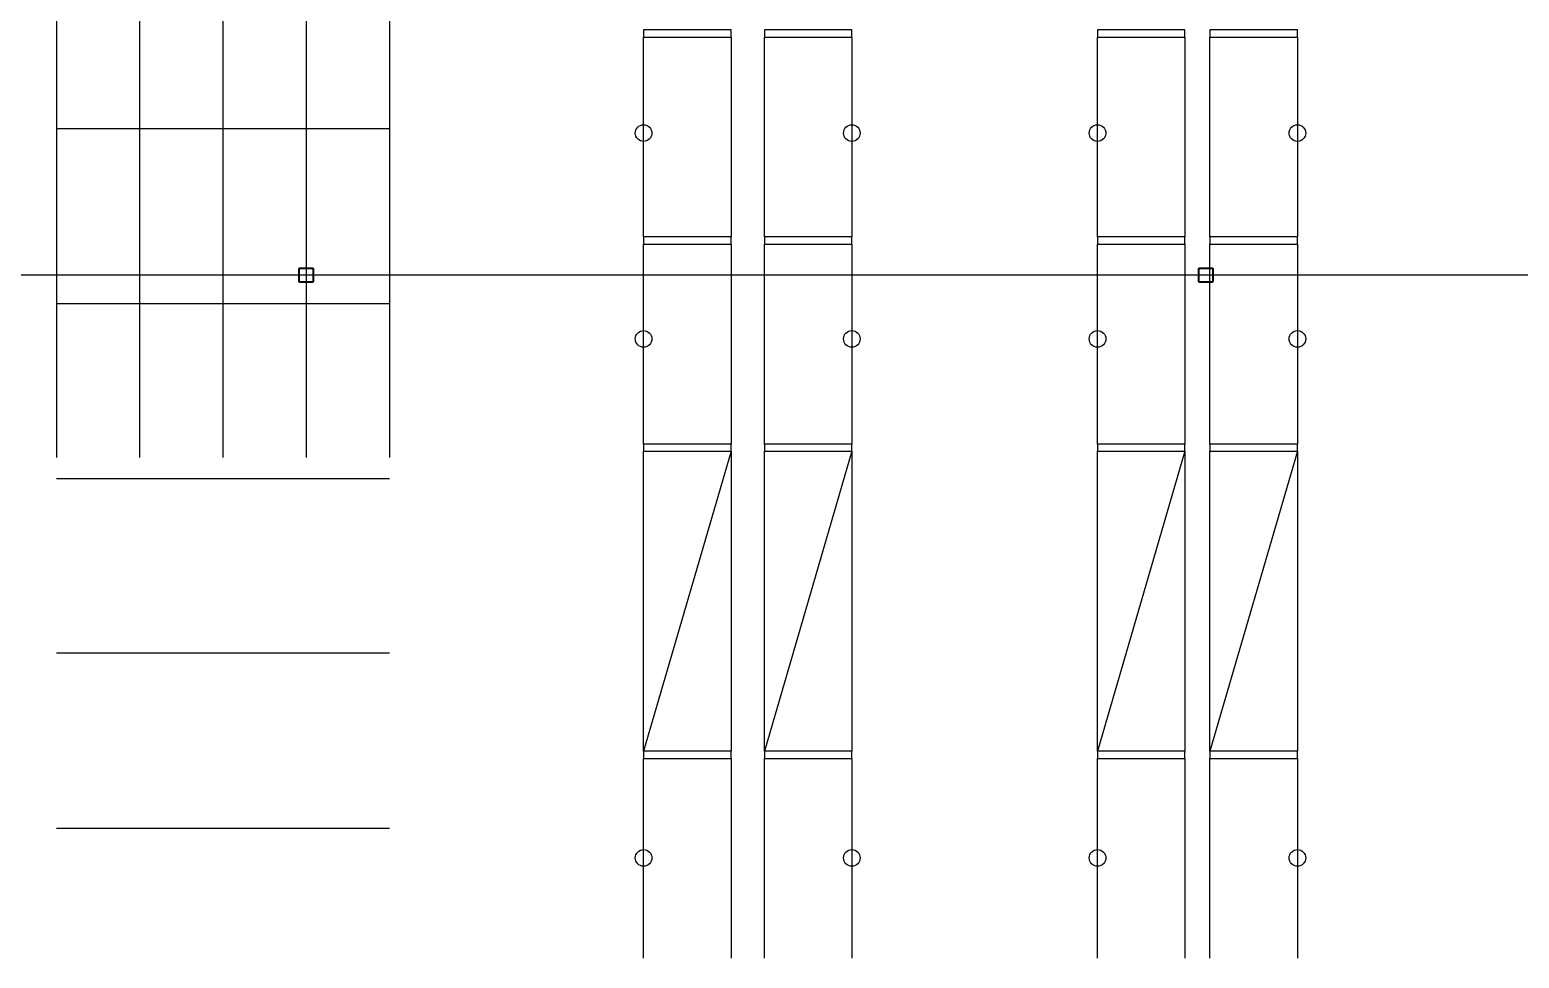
# Model space of a CAD drawing. Header units: millimetres. Extents: x 626570 to 643256, y 6233 to 11343.
# Drawn here: x 629987 to 630702, y 9118 to 9564 of the extents above; entities that cross this region are included whole.
import ezdxf

# ---------------------------------------------------------------- set-up
doc = ezdxf.new("R2010")
doc.units = ezdxf.units.MM
doc.header["$LTSCALE"] = 4000
doc.header["$MEASUREMENT"] = 0
for name, pattern in [('DASHDOT', [1, 0.5, -0.25, 0, -0.25]), ('HIDDEN', [0.375, 0.25, -0.125]), ('HIDDEN2', [0.1875, 0.125, -0.0625])]:
    doc.linetypes.add(name, pattern=pattern)
for name, color, linetype in [('17', 170, 'CONTINUOUS'), ('BEAMS', 170, 'CONTINUOUS'), ('FRAMES', 170, 'CONTINUOUS'), ('LIGHTS', 50, 'CONTINUOUS'), ('MASTERFOUNDATION_1', 4, 'DASHDOT'), ('MASTERFOUNDATION_25', 7, 'CONTINUOUS'), ('STRIPING', 4, 'CONTINUOUS')]:
    doc.layers.add(name, color=color, linetype=linetype)

msp = doc.modelspace()

# ---------------------------------------------------------------- linework, layer by layer
at = {"layer": '17', "linetype": 'HIDDEN'}
for p, q in [((630323.82, 9361.97), (630281.82, 9217.97)), ((630381.82, 9361.97), (630339.82, 9217.97)), ((630541.82, 9361.97), (630499.82, 9217.97)), ((630595.82, 9361.97), (630553.82, 9217.97))]:
    msp.add_line(p, q, dxfattribs=at)
at = {"layer": 'BEAMS', "linetype": 'Continuous'}
for p, q in [((630281.82, 9464.97), (630281.82, 9560.97)), ((630323.82, 9560.97), (630323.82, 9464.97)), ((630339.82, 9464.97), (630339.82, 9560.97)), ((630381.82, 9560.97), (630381.82, 9464.97)), ((630499.82, 9464.97), (630499.82, 9560.97)), ((630541.82, 9560.97), (630541.82, 9464.97)), ((630553.82, 9464.97), (630553.82, 9560.97)), ((630595.82, 9560.97), (630595.82, 9464.97)), ((630281.82, 9365.47), (630281.82, 9461.47)), ((630323.82, 9461.47), (630323.82, 9365.47)), ((630339.82, 9365.47), (630339.82, 9461.47)), ((630381.82, 9461.47), (630381.82, 9365.47)), ((630499.82, 9365.47), (630499.82, 9461.47)), ((630541.82, 9461.47), (630541.82, 9365.47)), ((630553.82, 9365.47), (630553.82, 9461.47)), ((630595.82, 9461.47), (630595.82, 9365.47)), ((630281.82, 9217.97), (630281.82, 9361.97)), ((630323.82, 9361.97), (630323.82, 9217.97)), ((630339.82, 9217.97), (630339.82, 9361.97)), ((630381.82, 9361.97), (630381.82, 9217.97)), ((630499.82, 9217.97), (630499.82, 9361.97)), ((630541.82, 9361.97), (630541.82, 9217.97)), ((630553.82, 9217.97), (630553.82, 9361.97)), ((630595.82, 9361.97), (630595.82, 9217.97)), ((630281.82, 9118.47), (630281.82, 9214.47)), ((630323.82, 9214.47), (630323.82, 9118.47)), ((630339.82, 9118.47), (630339.82, 9214.47)), ((630381.82, 9214.47), (630381.82, 9118.47)), ((630499.82, 9118.47), (630499.82, 9214.47)), ((630541.82, 9214.47), (630541.82, 9118.47)), ((630553.82, 9118.47), (630553.82, 9214.47)), ((630595.82, 9214.47), (630595.82, 9118.47))]:
    msp.add_line(p, q, dxfattribs=at)
at = {"layer": 'FRAMES', "linetype": 'Continuous', "flags": 128}
for points in [[(630281.82, 9560.97), (630323.82, 9560.97), (630323.82, 9564.47), (630281.82, 9564.47), (630281.82, 9560.97)], [(630339.82, 9560.97), (630381.82, 9560.97), (630381.82, 9564.47), (630339.82, 9564.47), (630339.82, 9560.97)], [(630499.82, 9560.97), (630541.82, 9560.97), (630541.82, 9564.47), (630499.82, 9564.47), (630499.82, 9560.97)], [(630553.82, 9560.97), (630595.82, 9560.97), (630595.82, 9564.47), (630553.82, 9564.47), (630553.82, 9560.97)], [(630281.82, 9461.47), (630323.82, 9461.47), (630323.82, 9464.97), (630281.82, 9464.97), (630281.82, 9461.47)], [(630339.82, 9461.47), (630381.82, 9461.47), (630381.82, 9464.97), (630339.82, 9464.97), (630339.82, 9461.47)], [(630499.82, 9461.47), (630541.82, 9461.47), (630541.82, 9464.97), (630499.82, 9464.97), (630499.82, 9461.47)], [(630553.82, 9461.47), (630595.82, 9461.47), (630595.82, 9464.97), (630553.82, 9464.97), (630553.82, 9461.47)], [(630281.82, 9361.97), (630323.82, 9361.97), (630323.82, 9365.47), (630281.82, 9365.47), (630281.82, 9361.97)], [(630281.82, 9361.97), (630323.82, 9361.97), (630323.82, 9365.47), (630281.82, 9365.47), (630281.82, 9361.97)], [(630339.82, 9361.97), (630381.82, 9361.97), (630381.82, 9365.47), (630339.82, 9365.47), (630339.82, 9361.97)], [(630339.82, 9361.97), (630381.82, 9361.97), (630381.82, 9365.47), (630339.82, 9365.47), (630339.82, 9361.97)], [(630499.82, 9361.97), (630541.82, 9361.97), (630541.82, 9365.47), (630499.82, 9365.47), (630499.82, 9361.97)], [(630499.82, 9361.97), (630541.82, 9361.97), (630541.82, 9365.47), (630499.82, 9365.47), (630499.82, 9361.97)], [(630553.82, 9361.97), (630595.82, 9361.97), (630595.82, 9365.47), (630553.82, 9365.47), (630553.82, 9361.97)], [(630553.82, 9361.97), (630595.82, 9361.97), (630595.82, 9365.47), (630553.82, 9365.47), (630553.82, 9361.97)], [(630281.82, 9214.47), (630323.82, 9214.47), (630323.82, 9217.97), (630281.82, 9217.97), (630281.82, 9214.47)], [(630339.82, 9214.47), (630381.82, 9214.47), (630381.82, 9217.97), (630339.82, 9217.97), (630339.82, 9214.47)], [(630499.82, 9214.47), (630541.82, 9214.47), (630541.82, 9217.97), (630499.82, 9217.97), (630499.82, 9214.47)], [(630553.82, 9214.47), (630595.82, 9214.47), (630595.82, 9217.97), (630553.82, 9217.97), (630553.82, 9214.47)]]:
    msp.add_lwpolyline(points, close=True, dxfattribs=at)
at = {"layer": 'LIGHTS'}
for centre in [(630281.82, 9514.85), (630381.82, 9514.85), (630499.82, 9514.85), (630595.82, 9514.85), (630281.82, 9415.98), (630381.82, 9415.98), (630499.82, 9415.98), (630595.82, 9415.98), (630281.82, 9166.66), (630381.82, 9166.66), (630499.82, 9166.66), (630595.82, 9166.66)]:
    msp.add_circle(centre, 3.99, dxfattribs=at)
at = {"layer": 'MASTERFOUNDATION_1', "linetype": 'DASHDOT'}
for p, q in [((630119.81, 6627.53), (630119.81, 11123.23)), ((630551.82, 6627.53), (630551.82, 11123.23)), ((643023.86, 9446.61), (626796.64, 9446.61))]:
    msp.add_line(p, q, dxfattribs=at)
at = {"layer": 'MASTERFOUNDATION_25', "linetype": 'Continuous', "flags": 128}
for points in [[(630116.88, 9450.11), (630122.64, 9450.11), (630122.66, 9450.11), (630122.68, 9450.11), (630122.7, 9450.1), (630122.73, 9450.1), (630122.75, 9450.1), (630122.77, 9450.09), (630122.79, 9450.09), (630122.81, 9450.08), (630122.83, 9450.08), (630122.85, 9450.07), (630122.87, 9450.06), (630122.89, 9450.05), (630122.91, 9450.05), (630122.93, 9450.04), (630122.95, 9450.02), (630122.97, 9450.01), (630122.99, 9450), (630123.01, 9449.99), (630123.02, 9449.98), (630123.04, 9449.96), (630123.06, 9449.95), (630123.07, 9449.93), (630123.09, 9449.92), (630123.1, 9449.9), (630123.12, 9449.89), (630123.13, 9449.87), (630123.14, 9449.85), (630123.16, 9449.83), (630123.17, 9449.82), (630123.18, 9449.8), (630123.19, 9449.78), (630123.2, 9449.76), (630123.21, 9449.74), (630123.22, 9449.72), (630123.22, 9449.7), (630123.23, 9449.68), (630123.24, 9449.66), (630123.24, 9449.64), (630123.25, 9449.62), (630123.25, 9449.59), (630123.26, 9449.57), (630123.26, 9449.55), (630123.26, 9449.53), (630123.26, 9449.51), (630123.26, 9449.49), (630123.26, 9443.73), (630123.26, 9443.71), (630123.26, 9443.69), (630123.26, 9443.66), (630123.26, 9443.64), (630123.25, 9443.62), (630123.25, 9443.6), (630123.24, 9443.58), (630123.24, 9443.56), (630123.23, 9443.54), (630123.22, 9443.52), (630123.22, 9443.5), (630123.21, 9443.48), (630123.2, 9443.46), (630123.19, 9443.44), (630123.18, 9443.42), (630123.17, 9443.4), (630123.16, 9443.38), (630123.14, 9443.36), (630123.13, 9443.35), (630123.12, 9443.33), (630123.1, 9443.31), (630123.09, 9443.3), (630123.07, 9443.28), (630123.06, 9443.27), (630123.04, 9443.25), (630123.02, 9443.24), (630123.01, 9443.23), (630122.99, 9443.21), (630122.97, 9443.2), (630122.95, 9443.19), (630122.93, 9443.18), (630122.91, 9443.17), (630122.89, 9443.16), (630122.87, 9443.15), (630122.85, 9443.15), (630122.83, 9443.14), (630122.81, 9443.13), (630122.79, 9443.13), (630122.77, 9443.12), (630122.75, 9443.12), (630122.73, 9443.11), (630122.7, 9443.11), (630122.68, 9443.11), (630122.66, 9443.11), (630122.64, 9443.11), (630116.88, 9443.11), (630116.86, 9443.11), (630116.84, 9443.11), (630116.82, 9443.11), (630116.8, 9443.11), (630116.78, 9443.12), (630116.75, 9443.12), (630116.73, 9443.13), (630116.71, 9443.13), (630116.69, 9443.14), (630116.67, 9443.15), (630116.65, 9443.15), (630116.63, 9443.16), (630116.61, 9443.17), (630116.59, 9443.18), (630116.57, 9443.19), (630116.55, 9443.2), (630116.54, 9443.21), (630116.52, 9443.23), (630116.5, 9443.24), (630116.48, 9443.25), (630116.47, 9443.27), (630116.45, 9443.28), (630116.44, 9443.3), (630116.42, 9443.31), (630116.41, 9443.33), (630116.39, 9443.35), (630116.38, 9443.36), (630116.37, 9443.38), (630116.36, 9443.4), (630116.34, 9443.42), (630116.33, 9443.44), (630116.32, 9443.46), (630116.32, 9443.48), (630116.31, 9443.5), (630116.3, 9443.52), (630116.29, 9443.54), (630116.29, 9443.56), (630116.28, 9443.58), (630116.28, 9443.6), (630116.27, 9443.62), (630116.27, 9443.64), (630116.26, 9443.66), (630116.26, 9443.69), (630116.26, 9443.71), (630116.26, 9443.73), (630116.26, 9449.49), (630116.26, 9449.51), (630116.26, 9449.53), (630116.26, 9449.55), (630116.27, 9449.57), (630116.27, 9449.59), (630116.28, 9449.62), (630116.28, 9449.64), (630116.29, 9449.66), (630116.29, 9449.68), (630116.3, 9449.7), (630116.31, 9449.72), (630116.32, 9449.74), (630116.32, 9449.76), (630116.33, 9449.78), (630116.34, 9449.8), (630116.36, 9449.82), (630116.37, 9449.83), (630116.38, 9449.85), (630116.39, 9449.87), (630116.41, 9449.89), (630116.42, 9449.9), (630116.44, 9449.92), (630116.45, 9449.93), (630116.47, 9449.95), (630116.48, 9449.96), (630116.5, 9449.98), (630116.52, 9449.99), (630116.54, 9450), (630116.55, 9450.01), (630116.57, 9450.02), (630116.59, 9450.04), (630116.61, 9450.05), (630116.63, 9450.05), (630116.65, 9450.06), (630116.67, 9450.07), (630116.69, 9450.08), (630116.71, 9450.08), (630116.73, 9450.09), (630116.75, 9450.09), (630116.78, 9450.1), (630116.8, 9450.1), (630116.82, 9450.1), (630116.84, 9450.11), (630116.86, 9450.11), (630116.88, 9450.11)], [(630116.93, 9450.11), (630122.69, 9450.11), (630122.71, 9450.11), (630122.73, 9450.11), (630122.75, 9450.1), (630122.77, 9450.1), (630122.79, 9450.1), (630122.82, 9450.09), (630122.84, 9450.09), (630122.86, 9450.08), (630122.88, 9450.08), (630122.9, 9450.07), (630122.92, 9450.06), (630122.94, 9450.05), (630122.96, 9450.05), (630122.98, 9450.04), (630123, 9450.02), (630123.02, 9450.01), (630123.03, 9450), (630123.05, 9449.99), (630123.07, 9449.98), (630123.09, 9449.96), (630123.1, 9449.95), (630123.12, 9449.93), (630123.13, 9449.92), (630123.15, 9449.9), (630123.16, 9449.89), (630123.18, 9449.87), (630123.19, 9449.85), (630123.2, 9449.83), (630123.21, 9449.82), (630123.22, 9449.8), (630123.23, 9449.78), (630123.24, 9449.76), (630123.25, 9449.74), (630123.26, 9449.72), (630123.27, 9449.7), (630123.28, 9449.68), (630123.28, 9449.66), (630123.29, 9449.64), (630123.29, 9449.62), (630123.3, 9449.59), (630123.3, 9449.57), (630123.3, 9449.55), (630123.31, 9449.53), (630123.31, 9449.51), (630123.31, 9449.49), (630123.31, 9443.73), (630123.31, 9443.71), (630123.31, 9443.69), (630123.3, 9443.66), (630123.3, 9443.64), (630123.3, 9443.62), (630123.29, 9443.6), (630123.29, 9443.58), (630123.28, 9443.56), (630123.28, 9443.54), (630123.27, 9443.52), (630123.26, 9443.5), (630123.25, 9443.48), (630123.24, 9443.46), (630123.23, 9443.44), (630123.22, 9443.42), (630123.21, 9443.4), (630123.2, 9443.38), (630123.19, 9443.36), (630123.18, 9443.35), (630123.16, 9443.33), (630123.15, 9443.31), (630123.13, 9443.3), (630123.12, 9443.28), (630123.1, 9443.27), (630123.09, 9443.25), (630123.07, 9443.24), (630123.05, 9443.23), (630123.03, 9443.21), (630123.02, 9443.2), (630123, 9443.19), (630122.98, 9443.18), (630122.96, 9443.17), (630122.94, 9443.16), (630122.92, 9443.15), (630122.9, 9443.15), (630122.88, 9443.14), (630122.86, 9443.13), (630122.84, 9443.13), (630122.82, 9443.12), (630122.79, 9443.12), (630122.77, 9443.11), (630122.75, 9443.11), (630122.73, 9443.11), (630122.71, 9443.11), (630122.69, 9443.11), (630116.93, 9443.11), (630116.91, 9443.11), (630116.89, 9443.11), (630116.86, 9443.11), (630116.84, 9443.11), (630116.82, 9443.12), (630116.8, 9443.12), (630116.78, 9443.13), (630116.76, 9443.13), (630116.74, 9443.14), (630116.72, 9443.15), (630116.7, 9443.15), (630116.68, 9443.16), (630116.66, 9443.17), (630116.64, 9443.18), (630116.62, 9443.19), (630116.6, 9443.2), (630116.58, 9443.21), (630116.56, 9443.23), (630116.55, 9443.24), (630116.53, 9443.25), (630116.51, 9443.27), (630116.5, 9443.28), (630116.48, 9443.3), (630116.47, 9443.31), (630116.45, 9443.33), (630116.44, 9443.35), (630116.43, 9443.36), (630116.41, 9443.38), (630116.4, 9443.4), (630116.39, 9443.42), (630116.38, 9443.44), (630116.37, 9443.46), (630116.36, 9443.48), (630116.35, 9443.5), (630116.35, 9443.52), (630116.34, 9443.54), (630116.33, 9443.56), (630116.33, 9443.58), (630116.32, 9443.6), (630116.32, 9443.62), (630116.31, 9443.64), (630116.31, 9443.66), (630116.31, 9443.69), (630116.31, 9443.71), (630116.31, 9443.73), (630116.31, 9449.49), (630116.31, 9449.51), (630116.31, 9449.53), (630116.31, 9449.55), (630116.31, 9449.57), (630116.32, 9449.59), (630116.32, 9449.62), (630116.33, 9449.64), (630116.33, 9449.66), (630116.34, 9449.68), (630116.35, 9449.7), (630116.35, 9449.72), (630116.36, 9449.74), (630116.37, 9449.76), (630116.38, 9449.78), (630116.39, 9449.8), (630116.4, 9449.82), (630116.41, 9449.83), (630116.43, 9449.85), (630116.44, 9449.87), (630116.45, 9449.89), (630116.47, 9449.9), (630116.48, 9449.92), (630116.5, 9449.93), (630116.51, 9449.95), (630116.53, 9449.96), (630116.55, 9449.98), (630116.56, 9449.99), (630116.58, 9450), (630116.6, 9450.01), (630116.62, 9450.02), (630116.64, 9450.04), (630116.66, 9450.05), (630116.68, 9450.05), (630116.7, 9450.06), (630116.72, 9450.07), (630116.74, 9450.08), (630116.76, 9450.08), (630116.78, 9450.09), (630116.8, 9450.09), (630116.82, 9450.1), (630116.84, 9450.1), (630116.86, 9450.1), (630116.89, 9450.11), (630116.91, 9450.11), (630116.93, 9450.11)], [(630116.88, 9449.8), (630122.64, 9449.8), (630122.65, 9449.8), (630122.66, 9449.79), (630122.67, 9449.79), (630122.68, 9449.79), (630122.69, 9449.79), (630122.7, 9449.79), (630122.71, 9449.79), (630122.72, 9449.78), (630122.74, 9449.78), (630122.75, 9449.78), (630122.76, 9449.77), (630122.77, 9449.77), (630122.78, 9449.76), (630122.78, 9449.76), (630122.79, 9449.75), (630122.8, 9449.75), (630122.81, 9449.74), (630122.82, 9449.74), (630122.83, 9449.73), (630122.84, 9449.72), (630122.85, 9449.72), (630122.85, 9449.71), (630122.86, 9449.7), (630122.87, 9449.69), (630122.88, 9449.69), (630122.88, 9449.68), (630122.89, 9449.67), (630122.9, 9449.66), (630122.9, 9449.65), (630122.91, 9449.64), (630122.91, 9449.63), (630122.92, 9449.62), (630122.92, 9449.61), (630122.93, 9449.6), (630122.93, 9449.59), (630122.93, 9449.58), (630122.94, 9449.57), (630122.94, 9449.56), (630122.94, 9449.55), (630122.94, 9449.54), (630122.95, 9449.53), (630122.95, 9449.52), (630122.95, 9449.51), (630122.95, 9449.5), (630122.95, 9449.49), (630122.95, 9443.73), (630122.95, 9443.72), (630122.95, 9443.71), (630122.95, 9443.7), (630122.95, 9443.69), (630122.94, 9443.68), (630122.94, 9443.67), (630122.94, 9443.66), (630122.94, 9443.64), (630122.93, 9443.63), (630122.93, 9443.62), (630122.93, 9443.61), (630122.92, 9443.6), (630122.92, 9443.59), (630122.91, 9443.58), (630122.91, 9443.58), (630122.9, 9443.57), (630122.9, 9443.56), (630122.89, 9443.55), (630122.88, 9443.54), (630122.88, 9443.53), (630122.87, 9443.52), (630122.86, 9443.52), (630122.85, 9443.51), (630122.85, 9443.5), (630122.84, 9443.49), (630122.83, 9443.49), (630122.82, 9443.48), (630122.81, 9443.47), (630122.8, 9443.47), (630122.79, 9443.46), (630122.78, 9443.46), (630122.78, 9443.45), (630122.77, 9443.45), (630122.76, 9443.44), (630122.75, 9443.44), (630122.74, 9443.44), (630122.72, 9443.43), (630122.71, 9443.43), (630122.7, 9443.43), (630122.69, 9443.43), (630122.68, 9443.42), (630122.67, 9443.42), (630122.66, 9443.42), (630122.65, 9443.42), (630122.64, 9443.42), (630116.88, 9443.42), (630116.87, 9443.42), (630116.86, 9443.42), (630116.85, 9443.42), (630116.84, 9443.42), (630116.83, 9443.43), (630116.82, 9443.43), (630116.81, 9443.43), (630116.8, 9443.43), (630116.79, 9443.44), (630116.78, 9443.44), (630116.77, 9443.44), (630116.76, 9443.45), (630116.75, 9443.45), (630116.74, 9443.46), (630116.73, 9443.46), (630116.72, 9443.47), (630116.71, 9443.47), (630116.7, 9443.48), (630116.69, 9443.49), (630116.68, 9443.49), (630116.68, 9443.5), (630116.67, 9443.51), (630116.66, 9443.52), (630116.65, 9443.52), (630116.65, 9443.53), (630116.64, 9443.54), (630116.63, 9443.55), (630116.63, 9443.56), (630116.62, 9443.57), (630116.62, 9443.58), (630116.61, 9443.58), (630116.61, 9443.59), (630116.6, 9443.6), (630116.6, 9443.61), (630116.59, 9443.62), (630116.59, 9443.63), (630116.59, 9443.64), (630116.58, 9443.66), (630116.58, 9443.67), (630116.58, 9443.68), (630116.58, 9443.69), (630116.58, 9443.7), (630116.58, 9443.71), (630116.57, 9443.72), (630116.57, 9443.73), (630116.57, 9449.49), (630116.57, 9449.5), (630116.58, 9449.51), (630116.58, 9449.52), (630116.58, 9449.53), (630116.58, 9449.54), (630116.58, 9449.55), (630116.58, 9449.56), (630116.59, 9449.57), (630116.59, 9449.58), (630116.59, 9449.59), (630116.6, 9449.6), (630116.6, 9449.61), (630116.61, 9449.62), (630116.61, 9449.63), (630116.62, 9449.64), (630116.62, 9449.65), (630116.63, 9449.66), (630116.63, 9449.67), (630116.64, 9449.68), (630116.65, 9449.69), (630116.65, 9449.69), (630116.66, 9449.7), (630116.67, 9449.71), (630116.68, 9449.72), (630116.68, 9449.72), (630116.69, 9449.73), (630116.7, 9449.74), (630116.71, 9449.74), (630116.72, 9449.75), (630116.73, 9449.75), (630116.74, 9449.76), (630116.75, 9449.76), (630116.76, 9449.77), (630116.77, 9449.77), (630116.78, 9449.78), (630116.79, 9449.78), (630116.8, 9449.78), (630116.81, 9449.79), (630116.82, 9449.79), (630116.83, 9449.79), (630116.84, 9449.79), (630116.85, 9449.79), (630116.86, 9449.79), (630116.87, 9449.8), (630116.88, 9449.8)], [(630116.93, 9449.8), (630122.69, 9449.8), (630122.7, 9449.8), (630122.71, 9449.79), (630122.72, 9449.79), (630122.73, 9449.79), (630122.74, 9449.79), (630122.75, 9449.79), (630122.76, 9449.79), (630122.77, 9449.78), (630122.78, 9449.78), (630122.79, 9449.78), (630122.8, 9449.77), (630122.81, 9449.77), (630122.82, 9449.76), (630122.83, 9449.76), (630122.84, 9449.75), (630122.85, 9449.75), (630122.86, 9449.74), (630122.87, 9449.74), (630122.88, 9449.73), (630122.88, 9449.72), (630122.89, 9449.72), (630122.9, 9449.71), (630122.91, 9449.7), (630122.92, 9449.69), (630122.92, 9449.69), (630122.93, 9449.68), (630122.94, 9449.67), (630122.94, 9449.66), (630122.95, 9449.65), (630122.95, 9449.64), (630122.96, 9449.63), (630122.96, 9449.62), (630122.97, 9449.61), (630122.97, 9449.6), (630122.98, 9449.59), (630122.98, 9449.58), (630122.98, 9449.57), (630122.99, 9449.56), (630122.99, 9449.55), (630122.99, 9449.54), (630122.99, 9449.53), (630122.99, 9449.52), (630122.99, 9449.51), (630122.99, 9449.5), (630122.99, 9449.49), (630122.99, 9443.73), (630122.99, 9443.72), (630122.99, 9443.71), (630122.99, 9443.7), (630122.99, 9443.69), (630122.99, 9443.68), (630122.99, 9443.67), (630122.99, 9443.66), (630122.98, 9443.64), (630122.98, 9443.63), (630122.98, 9443.62), (630122.97, 9443.61), (630122.97, 9443.6), (630122.96, 9443.59), (630122.96, 9443.58), (630122.95, 9443.58), (630122.95, 9443.57), (630122.94, 9443.56), (630122.94, 9443.55), (630122.93, 9443.54), (630122.92, 9443.53), (630122.92, 9443.52), (630122.91, 9443.52), (630122.9, 9443.51), (630122.89, 9443.5), (630122.88, 9443.49), (630122.88, 9443.49), (630122.87, 9443.48), (630122.86, 9443.47), (630122.85, 9443.47), (630122.84, 9443.46), (630122.83, 9443.46), (630122.82, 9443.45), (630122.81, 9443.45), (630122.8, 9443.44), (630122.79, 9443.44), (630122.78, 9443.44), (630122.77, 9443.43), (630122.76, 9443.43), (630122.75, 9443.43), (630122.74, 9443.43), (630122.73, 9443.42), (630122.72, 9443.42), (630122.71, 9443.42), (630122.7, 9443.42), (630122.69, 9443.42), (630116.93, 9443.42), (630116.92, 9443.42), (630116.91, 9443.42), (630116.9, 9443.42), (630116.89, 9443.42), (630116.88, 9443.43), (630116.86, 9443.43), (630116.85, 9443.43), (630116.84, 9443.43), (630116.83, 9443.44), (630116.82, 9443.44), (630116.81, 9443.44), (630116.8, 9443.45), (630116.79, 9443.45), (630116.78, 9443.46), (630116.77, 9443.46), (630116.77, 9443.47), (630116.76, 9443.47), (630116.75, 9443.48), (630116.74, 9443.49), (630116.73, 9443.49), (630116.72, 9443.5), (630116.71, 9443.51), (630116.71, 9443.52), (630116.7, 9443.52), (630116.69, 9443.53), (630116.69, 9443.54), (630116.68, 9443.55), (630116.67, 9443.56), (630116.67, 9443.57), (630116.66, 9443.58), (630116.66, 9443.58), (630116.65, 9443.59), (630116.65, 9443.6), (630116.64, 9443.61), (630116.64, 9443.62), (630116.64, 9443.63), (630116.63, 9443.64), (630116.63, 9443.66), (630116.63, 9443.67), (630116.63, 9443.68), (630116.62, 9443.69), (630116.62, 9443.7), (630116.62, 9443.71), (630116.62, 9443.72), (630116.62, 9443.73), (630116.62, 9449.49), (630116.62, 9449.5), (630116.62, 9449.51), (630116.62, 9449.52), (630116.62, 9449.53), (630116.63, 9449.54), (630116.63, 9449.55), (630116.63, 9449.56), (630116.63, 9449.57), (630116.64, 9449.58), (630116.64, 9449.59), (630116.64, 9449.6), (630116.65, 9449.61), (630116.65, 9449.62), (630116.66, 9449.63), (630116.66, 9449.64), (630116.67, 9449.65), (630116.67, 9449.66), (630116.68, 9449.67), (630116.69, 9449.68), (630116.69, 9449.69), (630116.7, 9449.69), (630116.71, 9449.7), (630116.71, 9449.71), (630116.72, 9449.72), (630116.73, 9449.72), (630116.74, 9449.73), (630116.75, 9449.74), (630116.76, 9449.74), (630116.77, 9449.75), (630116.77, 9449.75), (630116.78, 9449.76), (630116.79, 9449.76), (630116.8, 9449.77), (630116.81, 9449.77), (630116.82, 9449.78), (630116.83, 9449.78), (630116.84, 9449.78), (630116.85, 9449.79), (630116.86, 9449.79), (630116.88, 9449.79), (630116.89, 9449.79), (630116.9, 9449.79), (630116.91, 9449.79), (630116.92, 9449.8), (630116.93, 9449.8)], [(630548.94, 9450.11), (630554.69, 9450.11), (630554.72, 9450.11), (630554.74, 9450.11), (630554.76, 9450.1), (630554.78, 9450.1), (630554.8, 9450.1), (630554.82, 9450.09), (630554.84, 9450.09), (630554.87, 9450.08), (630554.89, 9450.08), (630554.91, 9450.07), (630554.93, 9450.06), (630554.95, 9450.05), (630554.97, 9450.05), (630554.99, 9450.04), (630555, 9450.02), (630555.02, 9450.01), (630555.04, 9450), (630555.06, 9449.99), (630555.08, 9449.98), (630555.09, 9449.96), (630555.11, 9449.95), (630555.13, 9449.93), (630555.14, 9449.92), (630555.16, 9449.9), (630555.17, 9449.89), (630555.18, 9449.87), (630555.2, 9449.85), (630555.21, 9449.83), (630555.22, 9449.82), (630555.23, 9449.8), (630555.24, 9449.78), (630555.25, 9449.76), (630555.26, 9449.74), (630555.27, 9449.72), (630555.28, 9449.7), (630555.29, 9449.68), (630555.29, 9449.66), (630555.3, 9449.64), (630555.3, 9449.62), (630555.31, 9449.59), (630555.31, 9449.57), (630555.31, 9449.55), (630555.31, 9449.53), (630555.32, 9449.51), (630555.32, 9449.49), (630555.32, 9443.73), (630555.32, 9443.71), (630555.31, 9443.69), (630555.31, 9443.66), (630555.31, 9443.64), (630555.31, 9443.62), (630555.3, 9443.6), (630555.3, 9443.58), (630555.29, 9443.56), (630555.29, 9443.54), (630555.28, 9443.52), (630555.27, 9443.5), (630555.26, 9443.48), (630555.25, 9443.46), (630555.24, 9443.44), (630555.23, 9443.42), (630555.22, 9443.4), (630555.21, 9443.38), (630555.2, 9443.36), (630555.18, 9443.35), (630555.17, 9443.33), (630555.16, 9443.31), (630555.14, 9443.3), (630555.13, 9443.28), (630555.11, 9443.27), (630555.09, 9443.25), (630555.08, 9443.24), (630555.06, 9443.23), (630555.04, 9443.21), (630555.02, 9443.2), (630555, 9443.19), (630554.99, 9443.18), (630554.97, 9443.17), (630554.95, 9443.16), (630554.93, 9443.15), (630554.91, 9443.15), (630554.89, 9443.14), (630554.87, 9443.13), (630554.84, 9443.13), (630554.82, 9443.12), (630554.8, 9443.12), (630554.78, 9443.11), (630554.76, 9443.11), (630554.74, 9443.11), (630554.72, 9443.11), (630554.69, 9443.11), (630548.94, 9443.11), (630548.92, 9443.11), (630548.89, 9443.11), (630548.87, 9443.11), (630548.85, 9443.11), (630548.83, 9443.12), (630548.81, 9443.12), (630548.79, 9443.13), (630548.77, 9443.13), (630548.74, 9443.14), (630548.72, 9443.15), (630548.7, 9443.15), (630548.68, 9443.16), (630548.66, 9443.17), (630548.65, 9443.18), (630548.63, 9443.19), (630548.61, 9443.2), (630548.59, 9443.21), (630548.57, 9443.23), (630548.55, 9443.24), (630548.54, 9443.25), (630548.52, 9443.27), (630548.51, 9443.28), (630548.49, 9443.3), (630548.48, 9443.31), (630548.46, 9443.33), (630548.45, 9443.35), (630548.43, 9443.36), (630548.42, 9443.38), (630548.41, 9443.4), (630548.4, 9443.42), (630548.39, 9443.44), (630548.38, 9443.46), (630548.37, 9443.48), (630548.36, 9443.5), (630548.35, 9443.52), (630548.35, 9443.54), (630548.34, 9443.56), (630548.33, 9443.58), (630548.33, 9443.6), (630548.32, 9443.62), (630548.32, 9443.64), (630548.32, 9443.66), (630548.32, 9443.69), (630548.32, 9443.71), (630548.32, 9443.73), (630548.32, 9449.49), (630548.32, 9449.51), (630548.32, 9449.53), (630548.32, 9449.55), (630548.32, 9449.57), (630548.32, 9449.59), (630548.33, 9449.62), (630548.33, 9449.64), (630548.34, 9449.66), (630548.35, 9449.68), (630548.35, 9449.7), (630548.36, 9449.72), (630548.37, 9449.74), (630548.38, 9449.76), (630548.39, 9449.78), (630548.4, 9449.8), (630548.41, 9449.82), (630548.42, 9449.83), (630548.43, 9449.85), (630548.45, 9449.87), (630548.46, 9449.89), (630548.48, 9449.9), (630548.49, 9449.92), (630548.51, 9449.93), (630548.52, 9449.95), (630548.54, 9449.96), (630548.55, 9449.98), (630548.57, 9449.99), (630548.59, 9450), (630548.61, 9450.01), (630548.63, 9450.02), (630548.65, 9450.04), (630548.66, 9450.05), (630548.68, 9450.05), (630548.7, 9450.06), (630548.72, 9450.07), (630548.74, 9450.08), (630548.77, 9450.08), (630548.79, 9450.09), (630548.81, 9450.09), (630548.83, 9450.1), (630548.85, 9450.1), (630548.87, 9450.1), (630548.89, 9450.11), (630548.92, 9450.11), (630548.94, 9450.11)], [(630548.94, 9449.8), (630554.69, 9449.8), (630554.7, 9449.8), (630554.72, 9449.79), (630554.73, 9449.79), (630554.74, 9449.79), (630554.75, 9449.79), (630554.76, 9449.79), (630554.77, 9449.79), (630554.78, 9449.78), (630554.79, 9449.78), (630554.8, 9449.78), (630554.81, 9449.77), (630554.82, 9449.77), (630554.83, 9449.76), (630554.84, 9449.76), (630554.85, 9449.75), (630554.86, 9449.75), (630554.87, 9449.74), (630554.88, 9449.74), (630554.88, 9449.73), (630554.89, 9449.72), (630554.9, 9449.72), (630554.91, 9449.71), (630554.92, 9449.7), (630554.92, 9449.69), (630554.93, 9449.69), (630554.94, 9449.68), (630554.94, 9449.67), (630554.95, 9449.66), (630554.96, 9449.65), (630554.96, 9449.64), (630554.97, 9449.63), (630554.97, 9449.62), (630554.98, 9449.61), (630554.98, 9449.6), (630554.98, 9449.59), (630554.99, 9449.58), (630554.99, 9449.57), (630554.99, 9449.56), (630555, 9449.55), (630555, 9449.54), (630555, 9449.53), (630555, 9449.52), (630555, 9449.51), (630555, 9449.5), (630555, 9449.49), (630555, 9443.73), (630555, 9443.72), (630555, 9443.71), (630555, 9443.7), (630555, 9443.69), (630555, 9443.68), (630555, 9443.67), (630554.99, 9443.66), (630554.99, 9443.64), (630554.99, 9443.63), (630554.98, 9443.62), (630554.98, 9443.61), (630554.98, 9443.6), (630554.97, 9443.59), (630554.97, 9443.58), (630554.96, 9443.58), (630554.96, 9443.57), (630554.95, 9443.56), (630554.94, 9443.55), (630554.94, 9443.54), (630554.93, 9443.53), (630554.92, 9443.52), (630554.92, 9443.52), (630554.91, 9443.51), (630554.9, 9443.5), (630554.89, 9443.49), (630554.88, 9443.49), (630554.88, 9443.48), (630554.87, 9443.47), (630554.86, 9443.47), (630554.85, 9443.46), (630554.84, 9443.46), (630554.83, 9443.45), (630554.82, 9443.45), (630554.81, 9443.44), (630554.8, 9443.44), (630554.79, 9443.44), (630554.78, 9443.43), (630554.77, 9443.43), (630554.76, 9443.43), (630554.75, 9443.43), (630554.74, 9443.42), (630554.73, 9443.42), (630554.72, 9443.42), (630554.7, 9443.42), (630554.69, 9443.42), (630548.94, 9443.42), (630548.93, 9443.42), (630548.92, 9443.42), (630548.9, 9443.42), (630548.89, 9443.42), (630548.88, 9443.43), (630548.87, 9443.43), (630548.86, 9443.43), (630548.85, 9443.43), (630548.84, 9443.44), (630548.83, 9443.44), (630548.82, 9443.44), (630548.81, 9443.45), (630548.8, 9443.45), (630548.79, 9443.46), (630548.78, 9443.46), (630548.77, 9443.47), (630548.76, 9443.47), (630548.76, 9443.48), (630548.75, 9443.49), (630548.74, 9443.49), (630548.73, 9443.5), (630548.72, 9443.51), (630548.72, 9443.52), (630548.71, 9443.52), (630548.7, 9443.53), (630548.69, 9443.54), (630548.69, 9443.55), (630548.68, 9443.56), (630548.68, 9443.57), (630548.67, 9443.58), (630548.66, 9443.58), (630548.66, 9443.59), (630548.66, 9443.6), (630548.65, 9443.61), (630548.65, 9443.62), (630548.64, 9443.63), (630548.64, 9443.64), (630548.64, 9443.66), (630548.64, 9443.67), (630548.63, 9443.68), (630548.63, 9443.69), (630548.63, 9443.7), (630548.63, 9443.71), (630548.63, 9443.72), (630548.63, 9443.73), (630548.63, 9449.49), (630548.63, 9449.5), (630548.63, 9449.51), (630548.63, 9449.52), (630548.63, 9449.53), (630548.63, 9449.54), (630548.64, 9449.55), (630548.64, 9449.56), (630548.64, 9449.57), (630548.64, 9449.58), (630548.65, 9449.59), (630548.65, 9449.6), (630548.66, 9449.61), (630548.66, 9449.62), (630548.66, 9449.63), (630548.67, 9449.64), (630548.68, 9449.65), (630548.68, 9449.66), (630548.69, 9449.67), (630548.69, 9449.68), (630548.7, 9449.69), (630548.71, 9449.69), (630548.72, 9449.7), (630548.72, 9449.71), (630548.73, 9449.72), (630548.74, 9449.72), (630548.75, 9449.73), (630548.76, 9449.74), (630548.76, 9449.74), (630548.77, 9449.75), (630548.78, 9449.75), (630548.79, 9449.76), (630548.8, 9449.76), (630548.81, 9449.77), (630548.82, 9449.77), (630548.83, 9449.78), (630548.84, 9449.78), (630548.85, 9449.78), (630548.86, 9449.79), (630548.87, 9449.79), (630548.88, 9449.79), (630548.89, 9449.79), (630548.9, 9449.79), (630548.92, 9449.79), (630548.93, 9449.8), (630548.94, 9449.8)]]:
    msp.add_lwpolyline(points, close=True, dxfattribs=at)
at = {"layer": 'STRIPING', "linetype": 'HIDDEN2'}
for p, q in [((629999.81, 10608.97), (629999.81, 7920.97)), ((630039.81, 10608.97), (630039.81, 7920.97)), ((630079.81, 10608.97), (630079.81, 7920.97)), ((630119.81, 10608.97), (630119.81, 7920.97)), ((630159.81, 10608.97), (630159.81, 7920.97))]:
    msp.add_line(p, q, dxfattribs=at)
at = {"layer": 'STRIPING'}
for p, q in [((629999.81, 9516.97), (630159.81, 9516.97)), ((629999.81, 9432.97), (630159.81, 9432.97)), ((629999.81, 9348.97), (630159.81, 9348.97)), ((630159.81, 9264.97), (629999.81, 9264.97)), ((629999.81, 9180.97), (630159.81, 9180.97))]:
    msp.add_line(p, q, dxfattribs=at)

doc.saveas('drawing.dxf')
